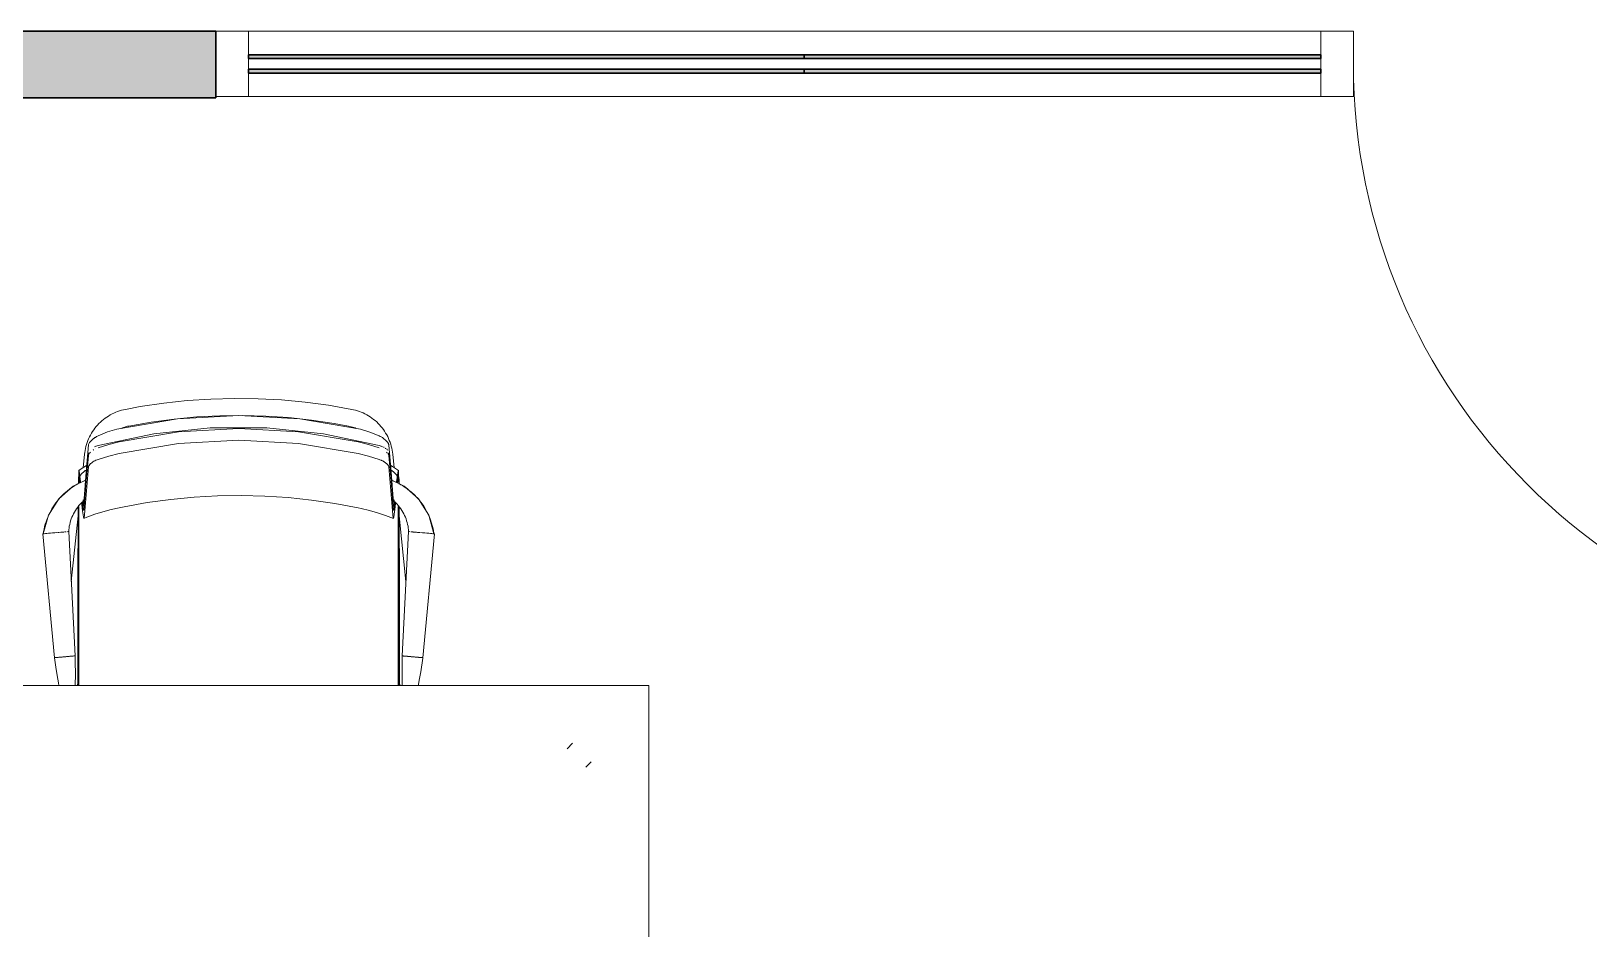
# Model space of a CAD drawing. Header units: millimetres. Extents: x 155927 to 317870, y -36033 to 97293.
# Drawn here: x 195169 to 197551, y 12236 to 13608 of the extents above; entities that cross this region are included whole.
import ezdxf

# ---------------------------------------------------------------- set-up
doc = ezdxf.new("R2010")
doc.units = ezdxf.units.MM
doc.header["$MEASUREMENT"] = 0
for name, color, linetype, lineweight in [('A-DOOR', 4, 'CONTINUOUS', 9), ('A-GLAZ-CURT', 7, 'CONTINUOUS', 9), ('A-GLAZ-CWMG', 7, 'CONTINUOUS', 9), ('A-WALL-PATT', 7, 'CONTINUOUS', 9), ('I-FURN', 8, 'CONTINUOUS', 9), ('I-WALL', 7, 'CONTINUOUS', 9)]:
    doc.layers.add(name, color=color, linetype=linetype, lineweight=lineweight)

msp = doc.modelspace()

# ---------------------------------------------------------------- hatches: boundary and pattern name
at = {"layer": 'A-GLAZ-CURT'}
h = msp.add_hatch(color=256, dxfattribs=at)
h.paths.add_polyline_path([(196350.8, 13543.6), (196350.8, 13549.6), (195500.8, 13549.6), (195500.8, 13543.6)], flags=0)
h.paths.add_polyline_path([(195500.8, 13565.6), (196350.8, 13565.6), (196350.8, 13571.6), (195500.8, 13571.6)], flags=0)
h = msp.add_hatch(color=256, dxfattribs=at)
h.paths.add_polyline_path([(197140.8, 13543.6), (197140.8, 13549.6), (196350.8, 13549.6), (196350.8, 13543.6)], flags=0)
h.paths.add_polyline_path([(196350.8, 13565.6), (197140.8, 13565.6), (197140.8, 13571.6), (196350.8, 13571.6)], flags=0)
at = {"layer": 'A-WALL-PATT'}
h = msp.add_hatch(color=256, dxfattribs=at)
h.paths.add_polyline_path([(198150.8, 13505.6), (198848.8, 13506.6), (198848.8, 13607.6), (198150.8, 13607.6)], flags=0)
h.paths.add_polyline_path([(195450.8, 13505.6), (195450.8, 13607.6), (195150.8, 13607.6), (195150.8, 13505.6)], flags=0)
h.paths.add_polyline_path([(192450.8, 13505.6), (192450.8, 13607.6), (192150.8, 13607.6), (192150.8, 13505.6)], flags=0)
h.paths.add_polyline_path([(188952.5, 13505.6), (189450.8, 13505.6), (189450.8, 13607.6), (188800.8, 13607.6), (188800.8, 13505.6)], flags=0)

# ---------------------------------------------------------------- linework, layer by layer
at = {"layer": 'A-DOOR'}
msp.add_arc((198100.8, 13557.6), 910, 180, 270, dxfattribs=at)
at = {"layer": 'A-GLAZ-CURT', "lineweight": 30}
for p, q in [((196350.8, 13571.6), (195500.8, 13571.6)), ((195500.8, 13571.6), (195500.8, 13565.6)), ((195500.8, 13565.6), (196350.8, 13565.6)), ((197140.8, 13571.6), (196350.8, 13571.6)), ((196350.8, 13571.6), (196350.8, 13565.6)), ((196350.8, 13565.6), (196350.8, 13571.6)), ((196350.8, 13565.6), (197140.8, 13565.6)), ((197140.8, 13565.6), (197140.8, 13571.6)), ((196350.8, 13549.6), (195500.8, 13549.6)), ((195500.8, 13549.6), (195500.8, 13543.6)), ((195500.8, 13543.6), (196350.8, 13543.6)), ((197140.8, 13549.6), (196350.8, 13549.6)), ((196350.8, 13549.6), (196350.8, 13543.6)), ((196350.8, 13543.6), (196350.8, 13549.6)), ((196350.8, 13543.6), (197140.8, 13543.6)), ((197140.8, 13543.6), (197140.8, 13549.6))]:
    msp.add_line(p, q, dxfattribs=at)
at = {"layer": 'A-GLAZ-CWMG', "lineweight": 20}
for p, q in [((195500.8, 13607.6), (195450.8, 13607.6)), ((195450.8, 13607.6), (195450.8, 13507.6)), ((195500.8, 13507.6), (195500.8, 13607.6)), ((195450.8, 13507.6), (195500.8, 13507.6))]:
    msp.add_line(p, q, dxfattribs=at)
at = {"layer": 'A-GLAZ-CWMG'}
for p, q in [((196350.8, 13607.6), (195500.8, 13607.6)), ((197140.8, 13607.6), (196350.8, 13607.6)), ((196350.8, 13507.6), (195500.8, 13507.6)), ((197140.8, 13507.6), (196350.8, 13507.6))]:
    msp.add_line(p, q, dxfattribs=at)
at = {"layer": 'A-GLAZ-CWMG', "lineweight": 20, "extrusion": (0, 0, -1)}
for p, q in [((197190.8, 13607.6), (197140.8, 13607.6)), ((197140.8, 13607.6), (197140.8, 13507.6)), ((197190.8, 13507.6), (197190.8, 13607.6)), ((197140.8, 13507.6), (197190.8, 13507.6))]:
    msp.add_line(p, q, dxfattribs=at)
at = {"layer": 'I-FURN'}
for p, q in [((195335.5, 13033.7), (195312.8, 13029.6)), ((195371.2, 13039), (195335.5, 13033.7)), ((195407.2, 13042.9), (195371.2, 13039)), ((195443.2, 13045.3), (195407.2, 13042.9)), ((195479.3, 13046.3), (195443.2, 13045.3)), ((195515.5, 13045.9), (195479.3, 13046.3)), ((195551.6, 13043.9), (195515.5, 13045.9)), ((195587.5, 13040.6), (195551.6, 13043.9)), ((195623.3, 13035.8), (195587.5, 13040.6)), ((195658.9, 13029.6), (195623.3, 13035.8)), ((195272.2, 13007.8), (195270, 13005.5)), ((195274.4, 13010), (195272.2, 13007.8)), ((195276.7, 13012.1), (195274.4, 13010)), ((195279.1, 13014.1), (195276.7, 13012.1)), ((195281.6, 13015.9), (195279.1, 13014.1)), ((195284.2, 13017.7), (195281.6, 13015.9)), ((195286.8, 13019.4), (195284.2, 13017.7)), ((195289.5, 13021), (195286.8, 13019.4)), ((195292.2, 13022.5), (195289.5, 13021)), ((195295, 13023.9), (195292.2, 13022.5)), ((195297.9, 13025.1), (195295, 13023.9)), ((195300.8, 13026.2), (195297.9, 13025.1)), ((195299.5, 12999.1), (195392.2, 13014.9)), ((195303.7, 13027.3), (195300.8, 13026.2)), ((195306.7, 13028.2), (195303.7, 13027.3)), ((195309.7, 13028.9), (195306.7, 13028.2)), ((195312.8, 13029.6), (195309.7, 13028.9)), ((195317.8, 13004.1), (195352.3, 13010.1)), ((195352.3, 13010.1), (195387.1, 13014.8)), ((195387.1, 13014.8), (195422.1, 13018)), ((195392.2, 13014.9), (195485.9, 13020.2)), ((195422.1, 13018), (195457.1, 13019.9)), ((195457.1, 13019.9), (195492.2, 13020.3)), ((195485.9, 13020.2), (195579.5, 13014.9)), ((195492.2, 13020.3), (195527.3, 13019.4)), ((195527.3, 13019.4), (195562.3, 13017)), ((195562.3, 13017), (195597.2, 13013.3)), ((195579.5, 13014.9), (195672.2, 12999.1)), ((195597.2, 13013.3), (195631.9, 13008.1)), ((195631.9, 13008.1), (195654, 13004.1)), ((195661.6, 13029), (195658.9, 13029.6)), ((195664.6, 13028.3), (195661.6, 13029)), ((195667.6, 13027.4), (195664.6, 13028.3)), ((195670.5, 13026.4), (195667.6, 13027.4)), ((195673.4, 13025.3), (195670.5, 13026.4)), ((195676.3, 13024), (195673.4, 13025.3)), ((195679.1, 13022.7), (195676.3, 13024)), ((195681.9, 13021.2), (195679.1, 13022.7)), ((195684.6, 13019.7), (195681.9, 13021.2)), ((195687.2, 13018), (195684.6, 13019.7)), ((195689.8, 13016.2), (195687.2, 13018)), ((195692.3, 13014.3), (195689.8, 13016.2)), ((195694.7, 13012.3), (195692.3, 13014.3)), ((195697, 13010.3), (195694.7, 13012.3)), ((195699.2, 13008.1), (195697, 13010.3)), ((195701.4, 13005.9), (195699.2, 13008.1)), ((195256.4, 12984.7), (195255.2, 12981.8)), ((195257.8, 12987.5), (195256.4, 12984.7)), ((195259.2, 12990.3), (195257.8, 12987.5)), ((195260.7, 12993), (195259.2, 12990.3)), ((195262.4, 12995.7), (195260.7, 12993)), ((195264.2, 12998.2), (195262.4, 12995.7)), ((195266, 13000.8), (195264.2, 12998.2)), ((195268, 13003.2), (195266, 13000.8)), ((195270, 13005.5), (195268, 13003.2)), ((195271.1, 12989.2), (195285.1, 12995)), ((195356.2, 12992.4), (195271.1, 12974.4)), ((195285.1, 12995), (195299.5, 12999.1)), ((195394.1, 12995), (195303.3, 12979.9)), ((195306.2, 13000.4), (195308.1, 13001.2)), ((195308.1, 13001.2), (195310, 13001.9)), ((195310, 13001.9), (195312, 13002.6)), ((195312, 13002.6), (195314, 13003.2)), ((195314, 13003.2), (195316, 13003.7)), ((195316, 13003.7), (195317.8, 13004.1)), ((195442.5, 13001.4), (195356.2, 12992.4)), ((195485.9, 13000.1), (195394.1, 12995)), ((195529.2, 13001.4), (195442.5, 13001.4)), ((195577.6, 12995), (195485.9, 13000.1)), ((195615.5, 12992.4), (195529.2, 13001.4)), ((195668.4, 12979.9), (195577.6, 12995)), ((195700.7, 12974.4), (195615.5, 12992.4)), ((195654, 13004.1), (195656, 13003.6)), ((195656, 13003.6), (195658, 13003.1)), ((195658, 13003.1), (195660, 13002.5)), ((195660, 13002.5), (195662, 13001.8)), ((195662, 13001.8), (195663.9, 13001.1)), ((195663.9, 13001.1), (195665.8, 13000.3)), ((195672.2, 12999.1), (195686.7, 12994.9)), ((195686.7, 12994.9), (195700.7, 12989.2)), ((195703.5, 13003.5), (195701.4, 13005.9)), ((195705.4, 13001.1), (195703.5, 13003.5)), ((195707.3, 12998.6), (195705.4, 13001.1)), ((195709.1, 12996), (195707.3, 12998.6)), ((195710.7, 12993.4), (195709.1, 12996)), ((195712.3, 12990.7), (195710.7, 12993.4)), ((195713.8, 12987.9), (195712.3, 12990.7)), ((195715.1, 12985.1), (195713.8, 12987.9)), ((195716.3, 12982.2), (195715.1, 12985.1)), ((195250.1, 12961.1), (195247.9, 12940)), ((195250.5, 12963.8), (195250.1, 12961.1)), ((195251, 12966.9), (195250.5, 12963.8)), ((195251.6, 12969.9), (195251, 12966.9)), ((195252.3, 12973), (195251.6, 12969.9)), ((195253.2, 12976), (195252.3, 12973)), ((195252.8, 12933.8), (195256.1, 12975.1)), ((195256.1, 12963.3), (195252.9, 12923.7)), ((195254.1, 12978.9), (195253.2, 12976)), ((195255.2, 12981.8), (195254.1, 12978.9)), ((195287.1, 12975.8), (195271.1, 12970.8)), ((195303.3, 12979.9), (195287.1, 12975.8)), ((195287.1, 12958.1), (195303.3, 12962.2)), ((195303.3, 12962.2), (195394.1, 12977.4)), ((195394.1, 12977.4), (195485.9, 12982.5)), ((195485.9, 12982.5), (195577.6, 12977.4)), ((195577.6, 12977.4), (195668.4, 12962.2)), ((195684.7, 12975.7), (195668.4, 12979.9)), ((195668.4, 12962.2), (195684.7, 12958.1)), ((195700.7, 12970.7), (195684.7, 12975.7)), ((195715.7, 12975), (195719, 12933.8)), ((195718.9, 12923.6), (195715.7, 12963.3)), ((195717.4, 12979.3), (195716.3, 12982.2)), ((195718.4, 12976.4), (195717.4, 12979.3)), ((195719.3, 12973.4), (195718.4, 12976.4)), ((195720, 12970.4), (195719.3, 12973.4)), ((195720.7, 12967.3), (195720, 12970.4)), ((195721.2, 12964.2), (195720.7, 12967.3)), ((195721.6, 12961.1), (195721.2, 12964.2)), ((195723.8, 12940), (195721.6, 12961.1)), ((195241.7, 12936.1), (195246.5, 12939.6)), ((195246.5, 12939.6), (195251.4, 12942.8)), ((195250.2, 12935.1), (195251.3, 12935.9)), ((195251.3, 12935.9), (195252.5, 12936.7)), ((195251.4, 12942.8), (195253.6, 12944.1)), ((195256.1, 12959.2), (195252.9, 12920.1)), ((195253.1, 12905.1), (195256.1, 12941.6)), ((195271.1, 12953.1), (195287.1, 12958.1)), ((195684.7, 12958.1), (195700.7, 12953.1)), ((195718.9, 12920.1), (195715.7, 12959.2)), ((195715.7, 12941.5), (195718.6, 12905.1)), ((195718.8, 12943.7), (195721, 12942.4)), ((195718.8, 12936.9), (195718.8, 12936.9)), ((195718.8, 12936.9), (195720, 12936.1)), ((195720, 12936.1), (195721.2, 12935.2)), ((195721, 12942.4), (195725.9, 12939.1)), ((195725.9, 12939.1), (195730.1, 12936.1)), ((195210.7, 12892.9), (195232.8, 12912.3)), ((195232.8, 12912.3), (195210.7, 12892.9)), ((195232.8, 12912.3), (195210.7, 12892.9)), ((195227.2, 12907.5), (195232.8, 12912.3)), ((195232.8, 12912.3), (195251.7, 12921.1)), ((195251.7, 12921.1), (195232.8, 12912.3)), ((195251.7, 12921.1), (195232.8, 12912.3)), ((195232.8, 12912.3), (195239.4, 12915.4)), ((195242.2, 12923.8), (195240.8, 12923.5)), ((195240.8, 12923.5), (195241, 12916.7)), ((195240.8, 12916.5), (195240.8, 12923.5)), ((195241.1, 12923.5), (195241.2, 12930.2)), ((195241.4, 12925.6), (195241.3, 12923.5)), ((195242.2, 12921.1), (195241.7, 12927.3)), ((195241.8, 12935.6), (195244.2, 12918.8)), ((195242.1, 12926.2), (195242.3, 12926.5)), ((195242.7, 12918), (195242.2, 12921.1)), ((195242.3, 12926.5), (195242.6, 12926.9)), ((195242.4, 12924.9), (195242.3, 12925.8)), ((195242.6, 12923.9), (195242.4, 12924.9)), ((195242.6, 12926.9), (195243.4, 12928.1)), ((195242.6, 12926.9), (195242.6, 12926.9)), ((195243.4, 12918.5), (195242.6, 12923.9)), ((195243.4, 12928.1), (195244.2, 12929.2)), ((195244.2, 12929.2), (195245.1, 12930.3)), ((195245.1, 12930.3), (195246.1, 12931.3)), ((195246.1, 12931.3), (195247, 12932.3)), ((195247, 12932.3), (195248.1, 12933.3)), ((195248.1, 12933.3), (195249.1, 12934.2)), ((195249.1, 12934.2), (195250.2, 12935.1)), ((195249.5, 12893.1), (195252.8, 12933.8)), ((195252.9, 12920.1), (195249.7, 12881)), ((195252.9, 12923.7), (195249.8, 12885.9)), ((195721.9, 12885.8), (195718.9, 12923.6)), ((195722.1, 12881), (195718.9, 12920.1)), ((195719, 12933.8), (195722.2, 12893.1)), ((195739, 12912.3), (195720, 12921.1)), ((195720, 12921.1), (195739, 12912.3)), ((195739, 12912.3), (195720, 12921.1)), ((195721.2, 12935.2), (195722.3, 12934.4)), ((195722.3, 12934.4), (195723.4, 12933.4)), ((195723.4, 12933.4), (195724.4, 12932.5)), ((195724.4, 12932.5), (195725.4, 12931.4)), ((195725.4, 12931.4), (195726.4, 12930.4)), ((195726.4, 12930.4), (195727.3, 12929.3)), ((195727.3, 12929.3), (195728.2, 12928.2)), ((195727.5, 12918.6), (195729.9, 12935.6)), ((195728.2, 12928.2), (195729, 12927)), ((195729.4, 12925.7), (195728.3, 12918.3)), ((195729, 12927), (195729.6, 12926.1)), ((195729.5, 12921.1), (195729, 12917.6)), ((195730, 12927.3), (195729.5, 12921.1)), ((195730.4, 12923.6), (195730.3, 12925.6)), ((195730.5, 12930.2), (195730.7, 12923.6)), ((195730.8, 12916.4), (195731.2, 12923.6)), ((195731.2, 12915), (195731.2, 12923.6)), ((195732.3, 12915.4), (195739, 12912.3)), ((195761, 12892.9), (195739, 12912.3)), ((195739, 12912.3), (195761, 12892.9)), ((195739, 12912.3), (195744.5, 12907.5)), ((195761, 12892.9), (195739, 12912.3)), ((195195, 12867.9), (195210.7, 12892.9)), ((195210.7, 12892.9), (195195, 12867.9)), ((195210.7, 12892.9), (195195, 12867.9)), ((195206.7, 12886.6), (195210.7, 12892.9)), ((195210.7, 12892.9), (195216.2, 12897.7)), ((195248, 12891.3), (195248.2, 12890)), ((195250.1, 12868.7), (195253.1, 12905.1)), ((195381.9, 12892), (195346.2, 12887.1)), ((195417.7, 12895.4), (195381.9, 12892)), ((195453.7, 12897.4), (195417.7, 12895.4)), ((195489.7, 12898), (195453.7, 12897.4)), ((195525.7, 12897.1), (195489.7, 12898)), ((195561.6, 12894.8), (195525.7, 12897.1)), ((195597.4, 12891), (195561.6, 12894.8)), ((195633, 12885.9), (195597.4, 12891)), ((195718.6, 12905.1), (195721.6, 12868.7)), ((195723.6, 12890), (195723.8, 12891.5)), ((195755.5, 12897.7), (195761, 12892.9)), ((195776.7, 12867.9), (195761, 12892.9)), ((195761, 12892.9), (195776.7, 12867.9)), ((195761, 12892.9), (195765, 12886.6)), ((195776.7, 12867.9), (195761, 12892.9)), ((195187.1, 12839.3), (195195, 12867.9)), ((195195, 12867.9), (195187.1, 12839.3)), ((195187.1, 12839.3), (195195, 12867.9)), ((195195, 12867.9), (195187.1, 12839.3)), ((195195, 12867.9), (195205.1, 12884)), ((195240.3, 12866.7), (195229.9, 12766.6)), ((195240.3, 12852.8), (195240.2, 12879.4)), ((195240.3, 12879.5), (195240.4, 12817)), ((195240.8, 12877.8), (195240.8, 12880.4)), ((195240.8, 12607.5), (195240.8, 12877.8)), ((195241.6, 12881.1), (195241.6, 12879.2)), ((195241.6, 12879.2), (195241.6, 12607.5)), ((195245.7, 12886.4), (195246.1, 12883.4)), ((195246.1, 12883.4), (195247.3, 12874.4)), ((195248, 12877.7), (195246.8, 12887.3)), ((195247.3, 12874.4), (195248.5, 12865.3)), ((195248.7, 12882.9), (195248, 12887.9)), ((195250.7, 12876.1), (195248.7, 12875.3)), ((195253.9, 12864.8), (195249.2, 12863)), ((195266, 12869.2), (195253.9, 12864.8)), ((195278.3, 12873), (195266, 12869.2)), ((195290.7, 12876.4), (195278.3, 12873)), ((195303.3, 12879.3), (195290.7, 12876.4)), ((195310.8, 12880.8), (195303.3, 12879.3)), ((195346.2, 12887.1), (195310.8, 12880.8)), ((195668.4, 12879.3), (195633, 12885.9)), ((195673.4, 12878.2), (195668.4, 12879.3)), ((195685.9, 12875.1), (195673.4, 12878.2)), ((195698.3, 12871.6), (195685.9, 12875.1)), ((195710.5, 12867.5), (195698.3, 12871.6)), ((195722.6, 12863), (195710.5, 12867.5)), ((195723, 12875.3), (195721, 12876.1)), ((195723.8, 12888), (195723.1, 12882.8)), ((195723.2, 12865.3), (195724.3, 12873)), ((195725, 12887.3), (195723.7, 12877.7)), ((195724.3, 12873), (195725.3, 12880.7)), ((195725.3, 12880.7), (195726, 12886.4)), ((195730, 12879.2), (195730, 12881.3)), ((195730, 12607.5), (195730, 12879.2)), ((195731.2, 12877.7), (195731.2, 12880)), ((195731.2, 12607.5), (195731.2, 12877.7)), ((195731.3, 12817), (195731.4, 12879.5)), ((195731.5, 12879.4), (195731.4, 12852.8)), ((195741.8, 12766.6), (195731.4, 12866.6)), ((195766.6, 12884), (195776.7, 12867.9)), ((195784.6, 12839.3), (195776.7, 12867.9)), ((195776.7, 12867.9), (195784.6, 12839.3)), ((195776.7, 12867.9), (195784.6, 12839.3)), ((195784.6, 12839.3), (195776.7, 12867.9)), ((195201.3, 12840.6), (195204.5, 12840.9)), ((195204.5, 12840.9), (195207.8, 12841.2)), ((195208.8, 12841.2), (195211, 12841.4)), ((195211, 12841.4), (195213.7, 12841.7)), ((195214.1, 12841.7), (195217, 12842)), ((195214.2, 12841.7), (195218.3, 12842.1)), ((195219.6, 12842.2), (195221.9, 12842.4)), ((195219.7, 12842.2), (195221.9, 12842.4)), ((195223.7, 12842.5), (195225, 12842.7)), ((195225, 12842.7), (195225.8, 12842.7)), ((195225.8, 12842.7), (195226.1, 12842.8)), ((195226.1, 12842.8), (195235.7, 12652.8)), ((195235.7, 12652.8), (195226.1, 12842.8)), ((195240.3, 12817), (195240.3, 12852.8)), ((195731.4, 12852.8), (195731.4, 12817)), ((195736.1, 12652.8), (195745.6, 12842.8)), ((195745.6, 12842.8), (195736.1, 12652.8)), ((195745.6, 12842.8), (195745.9, 12842.7)), ((195745.9, 12842.7), (195746.7, 12842.7)), ((195746.7, 12842.7), (195748, 12842.5)), ((195749.8, 12842.4), (195752.1, 12842.2)), ((195754.7, 12842), (195757.6, 12841.7)), ((195758, 12841.7), (195760.7, 12841.4)), ((195760.7, 12841.4), (195762.9, 12841.2)), ((195763.9, 12841.2), (195767.2, 12840.9)), ((195767.2, 12840.9), (195770.5, 12840.6)), ((195204.1, 12650), (195186.2, 12839.3)), ((195186.2, 12839.3), (195204.1, 12650)), ((195186.2, 12839.3), (195186.5, 12839.3)), ((195186.5, 12839.3), (195187.3, 12839.4)), ((195187.3, 12839.4), (195188.6, 12839.5)), ((195188.6, 12839.5), (195190.4, 12839.6)), ((195190.4, 12839.6), (195192.7, 12839.8)), ((195192.7, 12839.8), (195195.2, 12840.1)), ((195195.2, 12840.1), (195198.1, 12840.3)), ((195198.1, 12840.3), (195201.3, 12840.6)), ((195240.4, 12817), (195240, 12817)), ((195240, 12817), (195240, 12607.5)), ((195731.7, 12817), (195731.3, 12817)), ((195731.7, 12817), (195731.7, 12607.5)), ((195785.5, 12839.3), (195767.6, 12650)), ((195767.6, 12650), (195785.5, 12839.3)), ((195770.5, 12840.6), (195773.6, 12840.3)), ((195773.6, 12840.3), (195776.5, 12840.1)), ((195776.5, 12840.1), (195779.1, 12839.8)), ((195779.1, 12839.8), (195781.3, 12839.6)), ((195781.3, 12839.6), (195783.1, 12839.5)), ((195783.1, 12839.5), (195784.4, 12839.4)), ((195784.4, 12839.4), (195785.2, 12839.3)), ((195785.2, 12839.3), (195785.5, 12839.3)), ((195235.8, 12652.8), (195236, 12639.7)), ((195736.1, 12652.8), (195735.8, 12639.7)), ((195204.2, 12650), (195206.5, 12635.5)), ((195206.5, 12635.5), (195208.5, 12622.8)), ((195236, 12639.7), (195236.1, 12628.9)), ((195236.1, 12628.9), (195236.1, 12620)), ((195735.8, 12639.7), (195735.7, 12628.9)), ((195735.7, 12628.9), (195735.8, 12620)), ((195762.1, 12615.5), (195764.3, 12628.5)), ((195764.3, 12628.5), (195767.5, 12649.3)), ((195767.5, 12649.3), (195767.6, 12650)), ((196113.4, 12607.5), (190813.4, 12607.5)), ((195208.5, 12622.8), (195210.4, 12611.6)), ((195210.4, 12611.6), (195211.1, 12607.5)), ((195236, 12612.5), (195235.8, 12607.5)), ((195236.1, 12620), (195236, 12612.5)), ((195239.5, 12607.5), (195240, 12612)), ((195731.7, 12612), (195732.2, 12607.5)), ((195735.8, 12620), (195735.9, 12612.5)), ((195735.9, 12612.5), (195736, 12607.5)), ((195760.8, 12607.5), (195761, 12608.9)), ((195761, 12608.9), (195762.1, 12615.5)), ((196113.4, 11207.5), (196113.4, 12607.5)), ((195996.7, 12519.1), (195988.4, 12510.8)), ((196016.7, 12482.5), (196025, 12490.9))]:
    msp.add_line(p, q, dxfattribs=at)
msp.add_ellipse((195486.2, 12412.5), major_axis=(-825, 0), ratio=0.648816, start_param=4.410918, end_param=4.412924, dxfattribs=at)
for points, knots in [([(195256.1, 12975.1), (195256.1, 12975.6), (195256.5, 12976.8), (195258.1, 12979.5), (195260.7, 12982.3), (195263.5, 12984.6), (195264.9, 12985.6), (195266.1, 12986.4), (195267.3, 12987.2), (195268.9, 12988.2), (195270.2, 12988.8), (195271.1, 12989.2)], [0, 0, 0, 0, 0.142857, 0.285714, 0.571429, 0.678571, 0.732143, 0.785714, 0.839286, 0.892857, 1, 1, 1, 1]), ([(195700.7, 12989.2), (195701.8, 12988.6), (195704.1, 12987.4), (195708.2, 12984.7), (195711.4, 12981.8), (195713.4, 12979.6), (195714.1, 12978.5), (195714.6, 12977.7), (195715, 12977), (195715.4, 12976.1), (195715.6, 12975.4), (195715.7, 12975)], [0, 0, 0, 0, 0.142857, 0.285714, 0.571429, 0.678571, 0.732143, 0.785714, 0.839286, 0.892857, 1, 1, 1, 1]), ([(195257.7, 12962.5), (195257.5, 12962.2), (195257.1, 12961.8), (195256.9, 12961.4), (195256.8, 12961.2)], [0.7142857, 0.7142857, 0.7142857, 0.7142857, 0.7857143, 0.8194696, 0.8194696, 0.8194696, 0.8194696]), ([(195271.1, 12974.4), (195270.1, 12974.2), (195268.9, 12973.8), (195267.9, 12973.4), (195267.7, 12973.4)], [-1, -1, -1, -1, -0.6666667, -0.6098672, -0.6098672, -0.6098672, -0.6098672]), ([(195256.1, 12941.6), (195256.1, 12942.3), (195256.8, 12943.9), (195259.6, 12946.9), (195263.4, 12949.7), (195267.6, 12951.8), (195269.9, 12952.7), (195271.1, 12953.1)], [-1, -1, -1, -1, -0.785714, -0.571429, -0.285714, -0.142857, 0, 0, 0, 0]), ([(195700.7, 12953.1), (195701.5, 12952.8), (195702.8, 12952.3), (195704.5, 12951.6), (195705.7, 12951), (195706.8, 12950.4), (195708.3, 12949.5), (195711.1, 12947.7), (195713.7, 12945.4), (195715.3, 12943.1), (195715.6, 12942), (195715.7, 12941.5)], [-1, -1, -1, -1, -0.892857, -0.839286, -0.785714, -0.732143, -0.678571, -0.571429, -0.285714, -0.142857, 0, 0, 0, 0]), ([(195251.3, 12920.8), (195245, 12918.4), (195230.2, 12910.9), (195210, 12893.5), (195194, 12868.4), (195188.4, 12849.2), (195187.1, 12839.3)], [0.2610854, 0.2610854, 0.2610854, 0.2610854, 0.4, 0.6, 0.8, 1, 1, 1, 1]), ([(195242.3, 12925.8), (195242.2, 12926), (195242.2, 12926.3), (195242, 12926), (195241.8, 12924.3), (195241.7, 12921.6), (195241.7, 12919.8), (195241.6, 12918.9)], [0, 0, 0, 0, 0.166667, 0.333333, 0.666667, 0.833333, 1, 1, 1, 1]), ([(195784.6, 12839.3), (195782.6, 12854.1), (195774.8, 12875.4), (195756.2, 12898.5), (195739.3, 12912), (195726.7, 12918.4), (195720.4, 12920.8)], [-1, -1, -1, -1, -0.7, -0.55, -0.4, -0.2610856, -0.2610856, -0.2610856, -0.2610856]), ([(195247.6, 12888.9), (195246.2, 12887.6), (195239.2, 12880.3), (195229.6, 12865), (195226.3, 12850.1), (195225.9, 12842.7)], [0.4429331, 0.4429331, 0.4429331, 0.4429331, 0.5, 0.75, 1, 1, 1, 1]), ([(195745.8, 12842.7), (195745.5, 12850.1), (195742.1, 12865), (195732.6, 12880.3), (195725.5, 12887.6), (195724.1, 12888.9)], [0, 0, 0, 0, 0.25, 0.5, 0.5570619, 0.5570619, 0.5570619, 0.5570619]), ([(195749.7, 12842.4), (195749.8, 12842.4), (195750.2, 12842.4), (195751, 12842.3), (195752, 12842.2), (195752.7, 12842.1), (195753.1, 12842.1), (195753.4, 12842.1), (195753.7, 12842.1), (195754, 12842), (195754.7, 12842), (195755.7, 12841.9), (195756.7, 12841.8), (195757.3, 12841.7), (195757.6, 12841.7)], [-0.8645336, -0.8645336, -0.8645336, -0.8645336, -0.8611111, -0.8333333, -0.8055556, -0.7916667, -0.7847222, -0.7777778, -0.7708333, -0.7638889, -0.75, -0.7222222, -0.6944444, -0.6777833, -0.6777833, -0.6777833, -0.6777833]), ([(195225.4, 12651.8), (195226.3, 12651.9), (195227.9, 12652.1), (195229.4, 12652.2), (195230, 12652.2)], [-0.3888889, -0.3888889, -0.3888889, -0.3888889, -0.3333333, -0.2816289, -0.2816289, -0.2816289, -0.2816289]), ([(195232.1, 12652.4), (195232.7, 12652.5), (195233.8, 12652.6), (195235.3, 12652.7), (195235.8, 12652.8), (195235.8, 12652.8)], [-0.2222222, -0.2222222, -0.2222222, -0.2222222, -0.1666667, -0.1111111, 0, 0, 0, 0]), ([(195751.8, 12651.4), (195750.9, 12651.5), (195749.1, 12651.6), (195746.4, 12651.8), (195743.9, 12652.1), (195741.6, 12652.3), (195739.7, 12652.4), (195738.1, 12652.6), (195736.5, 12652.7), (195736.1, 12652.8), (195736.1, 12652.8)], [-0.4999756, -0.4999756, -0.4999756, -0.4999756, -0.4444444, -0.3888889, -0.3333333, -0.2777778, -0.2222222, -0.1666667, -0.1111111, 0, 0, 0, 0]), ([(195736.1, 12652.8), (195736.1, 12652.8), (195736.2, 12652.7), (195737.2, 12652.7), (195739.5, 12652.5), (195744.5, 12652), (195749.1, 12651.6), (195751.8, 12651.4)], [-1, -1, -1, -1, -0.9444444, -0.8888889, -0.7777778, -0.6666667, -0.5, -0.5, -0.5, -0.5]), ([(195751.8, 12651.4), (195752.8, 12651.3), (195755.5, 12651.1), (195759, 12650.7), (195761.3, 12650.5), (195762, 12650.5)], [-0.4999756, -0.4999756, -0.4999756, -0.4999756, -0.4444444, -0.3333333, -0.2779256, -0.2779256, -0.2779256, -0.2779256]), ([(195767.6, 12650), (195767.6, 12650), (195767, 12650.1), (195764.7, 12650.3), (195762.7, 12650.4), (195762, 12650.5)], [-1, -1, -1, -1, -0.8888889, -0.7777778, -0.722393, -0.722393, -0.722393, -0.722393])]:
    msp.add_open_spline(points, degree=3, knots=knots, dxfattribs=at)
for points in [[(195256.6, 12960.8), (195256.3, 12960.2), (195256.1, 12959.7), (195256.1, 12959.2)], [(195259.5, 12964.3), (195259.1, 12964), (195258.7, 12963.6), (195258.4, 12963.3)], [(195264.5, 12967.8), (195264.1, 12967.6), (195263.7, 12967.3), (195263.2, 12967.1)], [(195267.7, 12973.4), (195266.9, 12973.1), (195266.1, 12972.8), (195265.5, 12972.5)], [(195267.7, 12969.4), (195267.7, 12969.4), (195267.7, 12969.4), (195267.7, 12969.4)], [(195703.4, 12973.5), (195702.5, 12973.9), (195701.6, 12974.1), (195700.7, 12974.4)], [(195706, 12972.5), (195705.4, 12972.8), (195704.7, 12973.1), (195704.1, 12973.3)], [(195708.4, 12971.4), (195708, 12971.6), (195707.6, 12971.8), (195707.2, 12972)], [(195711.3, 12969.5), (195710.9, 12969.8), (195710.5, 12970.1), (195710, 12970.4)], [(195713.2, 12963.3), (195712.9, 12963.6), (195712.6, 12963.9), (195712.2, 12964.2)], [(195713.6, 12967.4), (195713.2, 12967.8), (195712.8, 12968.3), (195712.3, 12968.7)], [(195714.9, 12961.2), (195714.7, 12961.6), (195714.4, 12962), (195714, 12962.4)], [(195715.7, 12959.2), (195715.6, 12959.7), (195715.4, 12960.2), (195715.2, 12960.7)], [(195241.2, 12930.2), (195241.3, 12931.4), (195241.4, 12933.4), (195241.5, 12935.5), (195241.7, 12936.3), (195241.8, 12936), (195241.8, 12935.6)], [(195729.9, 12935.6), (195730, 12936), (195730.1, 12936.3), (195730.2, 12935.5), (195730.4, 12933.4), (195730.4, 12931.4), (195730.5, 12930.2)], [(195241.7, 12927.3), (195241.7, 12927.9), (195241.6, 12928.3), (195241.5, 12926.8), (195241.4, 12925.6)], [(195729.7, 12925.8), (195729.7, 12926.1), (195729.6, 12926.3), (195729.5, 12926), (195729.4, 12925.7)], [(195730.1, 12919), (195730, 12920.8), (195729.9, 12923.8), (195729.8, 12925.4), (195729.7, 12925.8)], [(195730.3, 12925.6), (195730.2, 12926.8), (195730.1, 12928.3), (195730, 12927.9), (195730, 12927.3)], [(195248.2, 12890), (195248.3, 12889), (195248.6, 12887.8), (195249.1, 12888.9), (195249.3, 12891.4), (195249.5, 12893.1)], [(195722.2, 12893.1), (195722.4, 12891.4), (195722.7, 12888.9), (195723.1, 12887.8), (195723.4, 12889), (195723.6, 12890)], [(195249.7, 12881), (195249.5, 12879.5), (195249.3, 12877), (195248.9, 12875.2), (195248.4, 12875.3), (195248.2, 12876.6), (195248, 12877.7)], [(195248.5, 12865.3), (195248.6, 12864.3), (195248.9, 12863), (195249.3, 12862.9), (195249.7, 12864.7), (195250, 12867.2), (195250.1, 12868.7)], [(195249.8, 12885.9), (195249.7, 12884.3), (195249.5, 12882), (195249.1, 12881), (195248.8, 12882), (195248.7, 12882.9)], [(195721.6, 12868.7), (195721.8, 12867.2), (195722, 12864.7), (195722.4, 12862.9), (195722.8, 12863), (195723.1, 12864.3), (195723.2, 12865.3)], [(195723.1, 12882.8), (195722.9, 12881.9), (195722.7, 12880.9), (195722.3, 12881.9), (195722, 12884.2), (195721.9, 12885.8)], [(195723.7, 12877.7), (195723.5, 12876.6), (195723.3, 12875.3), (195722.9, 12875.2), (195722.4, 12877), (195722.2, 12879.5), (195722.1, 12881)], [(195758, 12841.7), (195758.8, 12841.6), (195759.5, 12841.5), (195760.3, 12841.5)], [(195207.8, 12650.3), (195206.6, 12650.2), (195204.7, 12650.1), (195204.1, 12650), (195204.1, 12650)], [(195209.7, 12650.5), (195209.1, 12650.4), (195208.5, 12650.4), (195207.9, 12650.3)], [(195212, 12650.7), (195211.2, 12650.6), (195210.6, 12650.6), (195209.9, 12650.5)], [(195209.9, 12650.5), (195210.6, 12650.5), (195211.3, 12650.6), (195212, 12650.7)], [(195212.1, 12650.7), (195212.9, 12650.8), (195213.7, 12650.8), (195214.5, 12650.9)], [(195214.5, 12650.9), (195213.7, 12650.8), (195212.9, 12650.8), (195212.2, 12650.7)], [(195214.6, 12650.9), (195215.4, 12651), (195216.3, 12651), (195217.1, 12651.1)], [(195217.1, 12651.1), (195216.3, 12651.1), (195215.5, 12651), (195214.7, 12650.9)], [(195219.9, 12651.4), (195219, 12651.3), (195218.1, 12651.2), (195217.3, 12651.1)], [(195217.3, 12651.1), (195218.1, 12651.2), (195219, 12651.3), (195219.9, 12651.4)], [(195222.6, 12651.6), (195221.8, 12651.5), (195220.9, 12651.5), (195220, 12651.4)], [(195220, 12651.4), (195220.9, 12651.5), (195221.8, 12651.5), (195222.6, 12651.6)], [(195225.3, 12651.8), (195224.5, 12651.8), (195223.6, 12651.7), (195222.8, 12651.6)], [(195222.8, 12651.6), (195223.6, 12651.7), (195224.5, 12651.8), (195225.3, 12651.8)], [(195227.8, 12652.1), (195227, 12652), (195226.2, 12651.9), (195225.4, 12651.9)], [(195230.2, 12652.3), (195230.8, 12652.3), (195231.4, 12652.4), (195232, 12652.4)], [(195235.8, 12652.8), (195235.8, 12652.8), (195235.7, 12652.7), (195235.6, 12652.7)], [(195757.2, 12650.9), (195756.4, 12651), (195754.6, 12651.1), (195752.8, 12651.3), (195751.8, 12651.4)], [(195759.7, 12650.7), (195758.9, 12650.8), (195758.1, 12650.8), (195757.2, 12650.9)], [(195762, 12650.5), (195761.3, 12650.5), (195760.5, 12650.6), (195759.7, 12650.7)], [(195762, 12650.5), (195762.7, 12650.4), (195764, 12650.3), (195765.6, 12650.2), (195766.8, 12650.1), (195767.5, 12650), (195767.6, 12650), (195767.6, 12650)]]:
    msp.add_open_spline(points, degree=3, dxfattribs=at)
at = {"layer": 'I-WALL', "lineweight": 30}
for p, q in [((195450.8, 13607.6), (195150.8, 13607.6)), ((195450.8, 13505.6), (195450.8, 13607.6)), ((195150.8, 13505.6), (195450.8, 13505.6))]:
    msp.add_line(p, q, dxfattribs=at)

doc.saveas('drawing.dxf')
